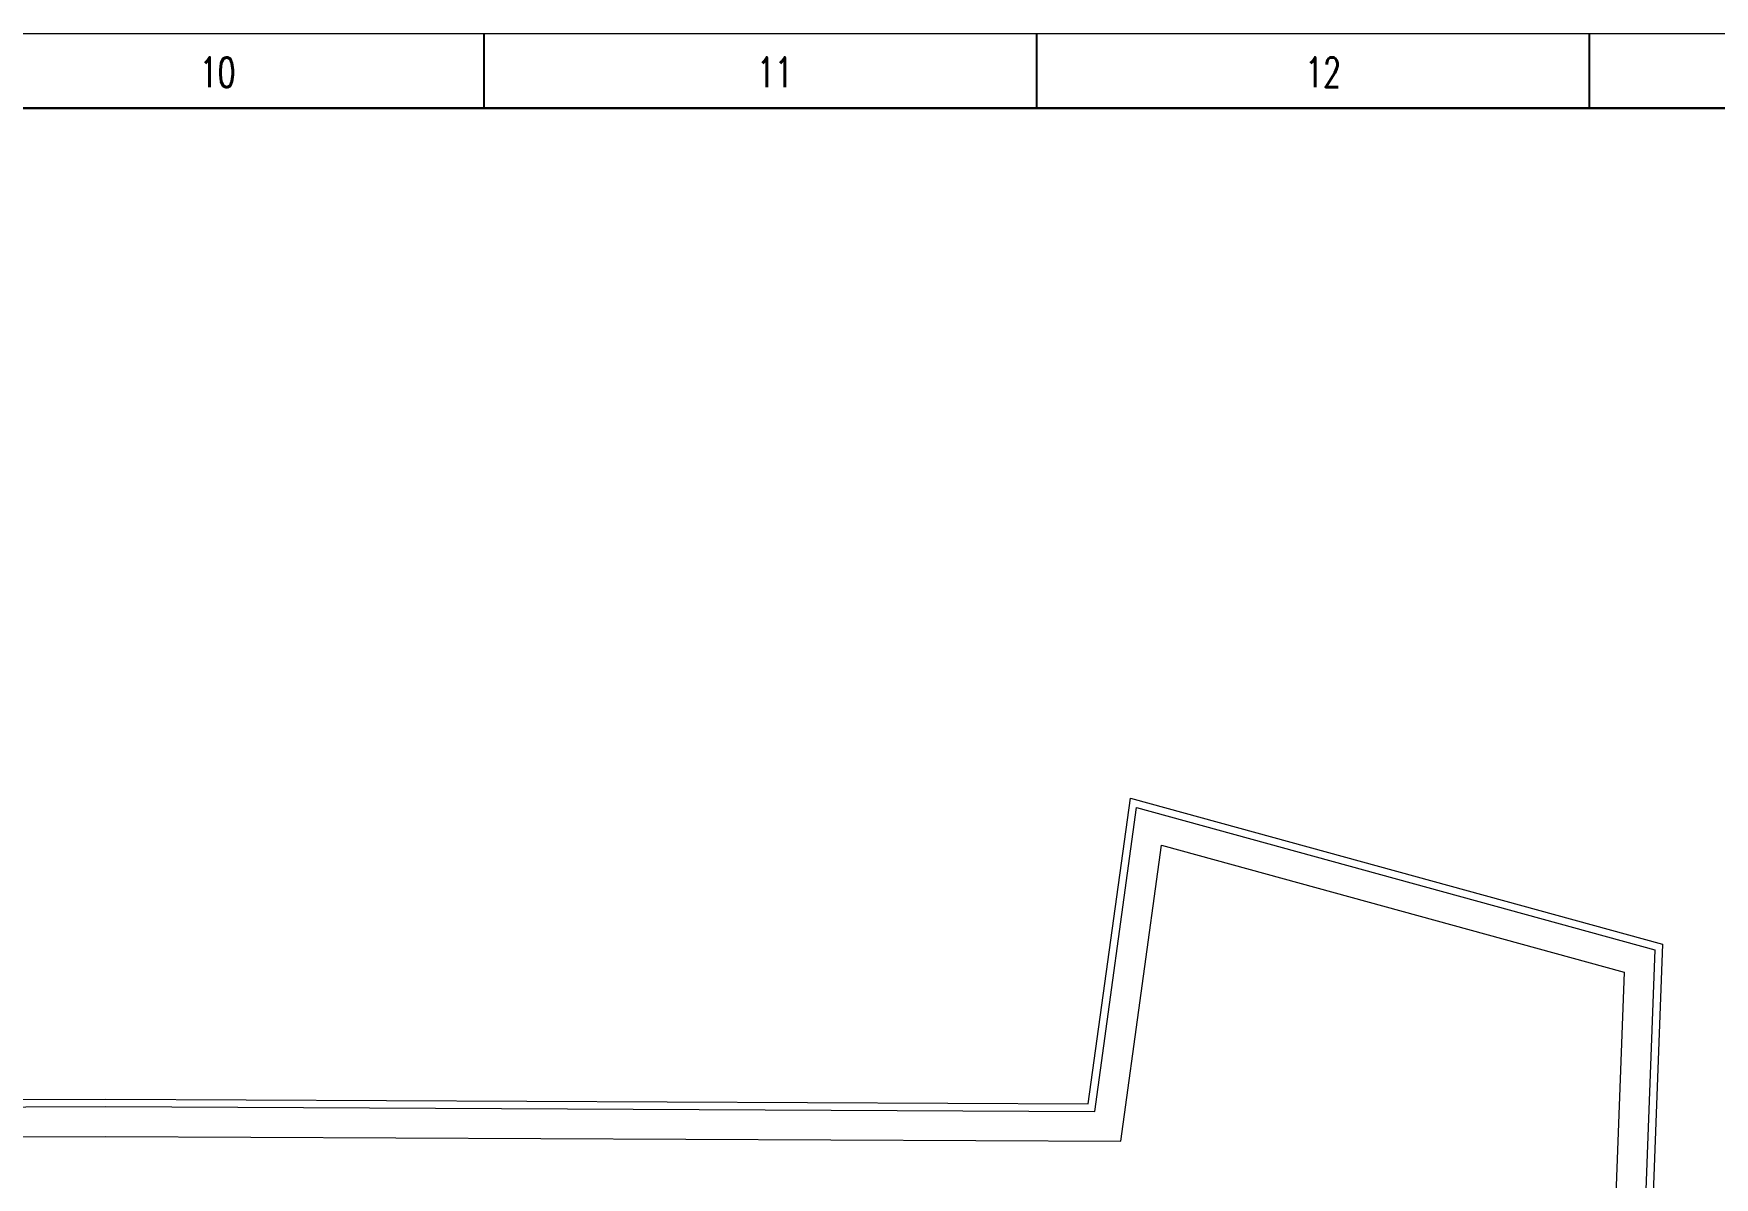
# Model space of a CAD drawing. Header units: inches. Extents: x 19 to 664121, y 34 to 210034.
# Drawn here: x 170524 to 226971, y 171622 to 210034 of the extents above; entities that cross this region are included whole.
import ezdxf

# ---------------------------------------------------------------- set-up
doc = ezdxf.new("R2010")
doc.units = ezdxf.units.IN
doc.header["$MEASUREMENT"] = 0
doc.layers.add('Layout', color=6, linetype='Continuous', lineweight=20)
doc.styles.add('TEG BORDER', font='txt_qlt.shx', dxfattribs={"width": 0.7, "bigfont": 'hztxt.shx'})

msp = doc.modelspace()

# ---------------------------------------------------------------- linework, layer by layer
for p, q in [((185643.85, 210034.15), (185643.85, 207534.15)), ((204206.35, 210034.15), (204206.35, 207534.15)), ((222768.85, 210034.15), (222768.85, 207534.15))]:
    msp.add_line(p, q)
at = {"linetype": 'Continuous'}
msp.add_line((244518.85, 207534.15), (2518.85, 207534.15), dxfattribs=at)
at = {"color": 5, "lineweight": 15}
msp.add_lwpolyline([(18.85, 210034.15), (297018.85, 210034.15), (297018.85, 34.15), (18.85, 34.15)], close=True, dxfattribs=at)
msp.add_lwpolyline([(2518.85, 207534.15), (294518.85, 207534.15), (294518.85, 2534.15), (2518.85, 2534.15)], close=True)
at = {"layer": 'Layout', "color": 9, "lineweight": 20}
msp.add_lwpolyline([(17654.31, 87516.02), (12136.92, 174089.95), (129957.37, 174076.19), (172948.22, 174248), (205942.86, 174089.95), (207357.89, 184355.97), (225230.42, 179453.22), (223051.73, 121364.52), (222708.76, 109024.37), (222399.47, 102906.8), (222083.52, 91053.09), (221256.16, 59990.48), (220848.78, 44580.03), (205259.24, 44722.53), (116136.26, 44437.92), (85603.62, 44710.5), (51853.05, 45180.98), (9673.57, 43892.19), (18774.78, 67396.75)], close=True, dxfattribs=at)
msp.add_lwpolyline([(17903.87, 87530.92), (12403.36, 173839.92), (129957.86, 173826.19), (172948.12, 173998), (206160.62, 173838.9), (207566.63, 184039.47), (224973.17, 179264.56), (222801.86, 121372.67), (222458.94, 109034.15), (222149.64, 102916.44), (221833.61, 91059.75), (221006.25, 59997.13), (220605.36, 44832.26), (205259.99, 44972.53), (116136.98, 44687.92), (85606.47, 44960.48), (51850.98, 45431.03), (10042.88, 44153.59), (19027.4, 67356.79), (17903.87, 87530.92)], dxfattribs=at)
msp.add_lwpolyline([(18902.1, 87590.52), (13469.12, 172839.79), (129959.8, 172826.19), (172947.73, 172997.99), (207031.66, 172834.72), (208401.58, 182773.49), (223944.16, 178509.89), (221802.38, 121405.31), (221459.64, 109073.3), (221150.31, 102955.02), (220833.97, 91086.4), (220006.61, 60023.76, 0.00004995), (220006.6, 60023.56), (219631.69, 45841.21), (205262.96, 45972.55), (116139.84, 45687.94), (85617.91, 45960.42), (51842.67, 46431.24), (11520.09, 45199.19), (20037.85, 67196.93)], format="xyb", close=True, dxfattribs=at)

# ---------------------------------------------------------------- texts
at = {"char_height": 1000, "width": 1000, "attachment_point": 1, "style": 'TEG BORDER'}
for s, insert in [('10', (176104.79, 209237.48)), ('\\pi150;11', (194667.29, 209237.48)), ('\\pi-5.6843e-014;12', (213229.79, 209237.48))]:
    msp.add_mtext(s, dxfattribs=dict(at, insert=insert))

doc.saveas('drawing.dxf')
